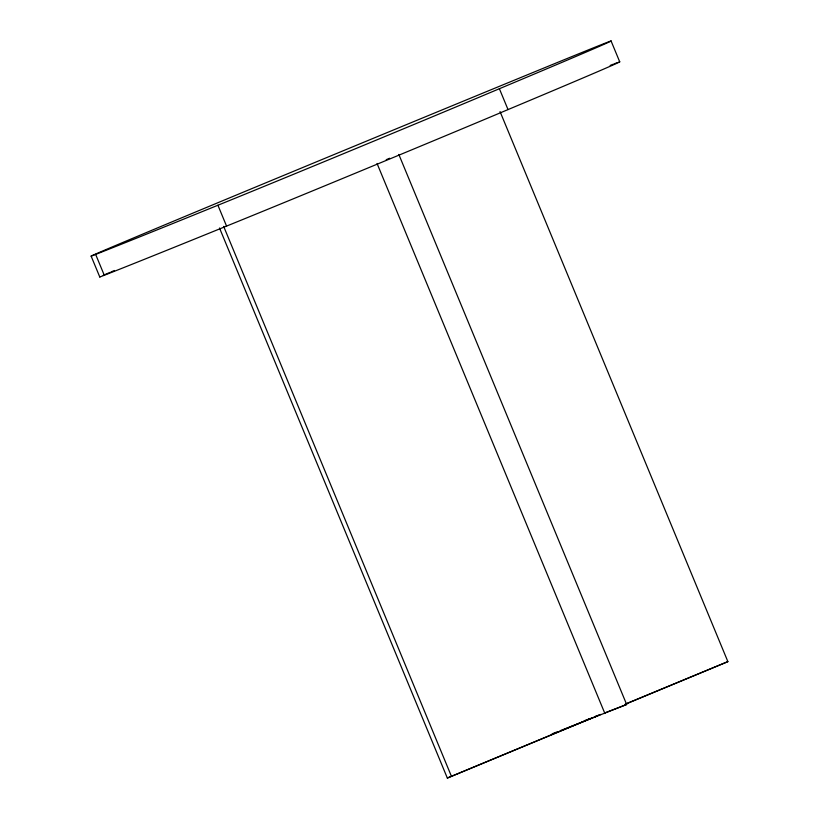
<?xml version="1.0" encoding="UTF-8"?>
<svg xmlns="http://www.w3.org/2000/svg" width="819" height="819" viewBox="0 0 819 819"><rect width="100%" height="100%" fill="white"/><g stroke="black" fill="none" stroke-linecap="round" stroke-linejoin="round"><path stroke-width="1.23" d="M386.23 159.674L389.66 158.251M219.502 227.999L447.338 778.05L592.618 717.69M594.983 716.717L598.525 715.243M625.685 703.951L727.876 661.629L500.04 111.579M447.338 778.05L596.775 716.093M625.122 704.32L727.876 661.629M560.288 730.671L626.668 704.494L398.822 154.443M584.408 720.73L590.274 718.478M594.973 716.676L600.839 714.414M605.538 712.612L626.668 704.494M552.067 733.834L557.944 731.572M104.289 275.276L95.649 254.422A132.402 0.696 -22.5 0 1 124.119 241.912A221.028 1.157 -22.5 0 1 244.82 191.533A495.034 2.59 -22.5 0 1 537.039 70.843A160.289 0.839 -22.5 0 1 611.066 40.95L619.707 61.804A342.731 1.792 -22.5 0 1 508.026 109.582A190.028 0.993 -22.5 0 1 226.556 226.095A727.354 3.808 -22.5 0 1 104.289 275.276A132.402 0.696 -22.5 0 1 100.031 276.781M611.066 40.95A342.731 1.792 -22.5 0 1 499.385 88.728L508.026 109.582M377.057 163.483L604.903 713.533M95.649 254.422A727.354 3.808 -22.5 0 0 217.915 205.241L226.556 226.095M223.659 226.402L451.494 776.453M91.124 256.101L99.764 276.955M610.165 65.448A160.289 0.839 -22.5 0 1 613.247 64.23M614.137 63.882A160.289 0.839 -22.5 0 1 617.065 62.746M618.929 62.049A160.289 0.839 -22.5 0 1 619.707 61.804M103.235 275.327A132.402 0.696 -22.5 0 1 106.142 274.058M107.002 273.689A132.402 0.696 -22.5 0 1 109.9 272.44M110.964 271.99A132.402 0.696 -22.5 0 1 114.476 270.495M499.385 88.728A190.028 0.993 -22.5 0 1 217.915 205.241"/></g></svg>
